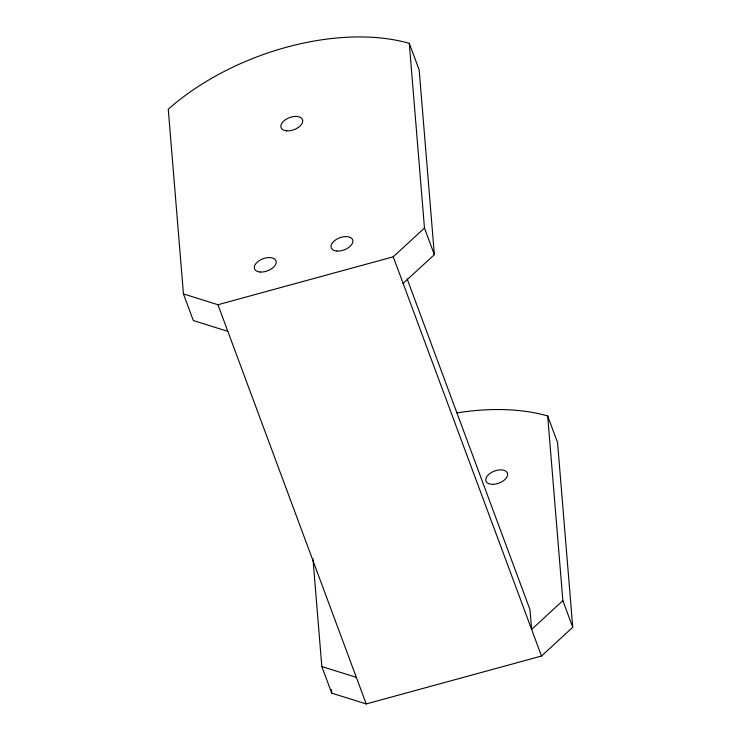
<?xml version="1.0" encoding="UTF-8"?>
<svg xmlns="http://www.w3.org/2000/svg" width="741" height="741" viewBox="0 0 741 741"><rect width="100%" height="100%" fill="white"/><g stroke="black" fill="none" stroke-linecap="round" stroke-linejoin="round"><path stroke-width="1.11" d="M183.444 293.927L217.937 304.727L393.23 256.812L424.473 228.043L409.282 43.349A182.684 102.897 -20.4 0 0 168.253 109.233L183.444 293.927L193.327 320.538L227.82 331.347M403.113 283.433L434.356 254.654L419.174 69.96L409.282 43.349M456.873 412.913A182.684 102.897 -20.4 0 1 547.673 415.951L562.864 600.645L531.621 629.424L529.991 609.63L407.124 278.829M312.961 558.695L321.826 666.529L331.718 693.141L366.211 703.95L541.504 656.035L572.747 627.266L557.556 442.572L547.673 415.951M321.826 666.529L356.328 677.339M424.473 228.043L434.356 254.654M562.864 600.645L572.747 627.266M393.23 256.812L541.504 656.035M217.937 304.727L366.211 703.95M331.431 689.704L331.718 693.141M286.776 130.861A11.458 6.456 -20.4 0 0 302.736 120.653A11.458 6.456 -20.4 0 0 285.831 119.44A11.458 6.456 -20.4 0 0 286.776 130.861M492.515 484.345A11.458 6.456 -20.4 0 0 507.566 473.564A11.458 6.456 -20.4 0 0 489.996 473.397A11.458 6.456 -20.4 0 0 492.515 484.345M336.942 251.06A11.458 6.456 -20.4 0 0 352.901 240.862A11.458 6.456 -20.4 0 0 335.997 239.639A11.458 6.456 -20.4 0 0 336.942 251.06M260.248 272.03A11.458 6.456 -20.4 0 0 276.208 261.823A11.458 6.456 -20.4 0 0 259.304 260.6A11.458 6.456 -20.4 0 0 260.248 272.03"/></g></svg>
